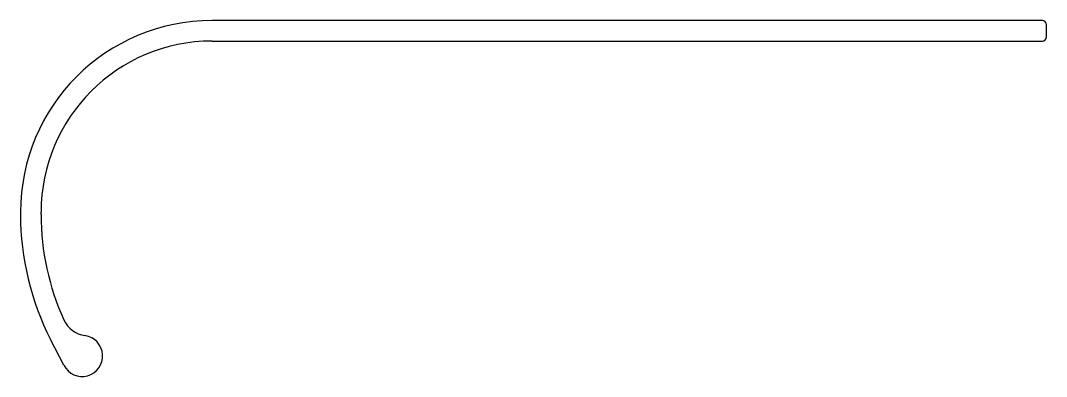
# Model space of a CAD drawing. Extents: x 1766.6 to 1841.6, y 1554.8 to 1580.8.
import ezdxf

# ---------------------------------------------------------------- set-up
doc = ezdxf.new("R2010")
doc.units = 0
doc.layers.get('0').update_dxf_attribs({"linetype": 'CONTINUOUS'})

msp = doc.modelspace()

# ---------------------------------------------------------------- linework, layer by layer
for p, q in [((1841.255, 1580.804), (1780.555, 1580.804)), ((1841.555, 1579.604), (1841.555, 1580.504)), ((1780.555, 1579.304), (1841.255, 1579.304)), ((1766.555, 1566.804), (1766.555, 1566.625)), ((1768.055, 1566.625), (1768.055, 1566.804)), ((1769.72, 1555.621), (1768.752, 1557.513))]:
    msp.add_line(p, q)
for centre, radius, start, end in [((1780.555, 1566.804), 14, 90, 180), ((1841.255, 1580.504), 0.3, 0, 90), ((1841.255, 1579.604), 0.3, 270, 360), ((1780.555, 1566.804), 12.5, 90, 180), ((1786.555, 1566.625), 20, 180, 207.1038), ((1786.555, 1566.625), 18.5, 180, 204.54959), ((1771.547, 1559.769), 2, 204.54959, 261.92624), ((1771.055, 1556.304), 1.5, 207.1038, 81.92624)]:
    msp.add_arc(centre, radius, start, end)

doc.saveas('drawing.dxf')
